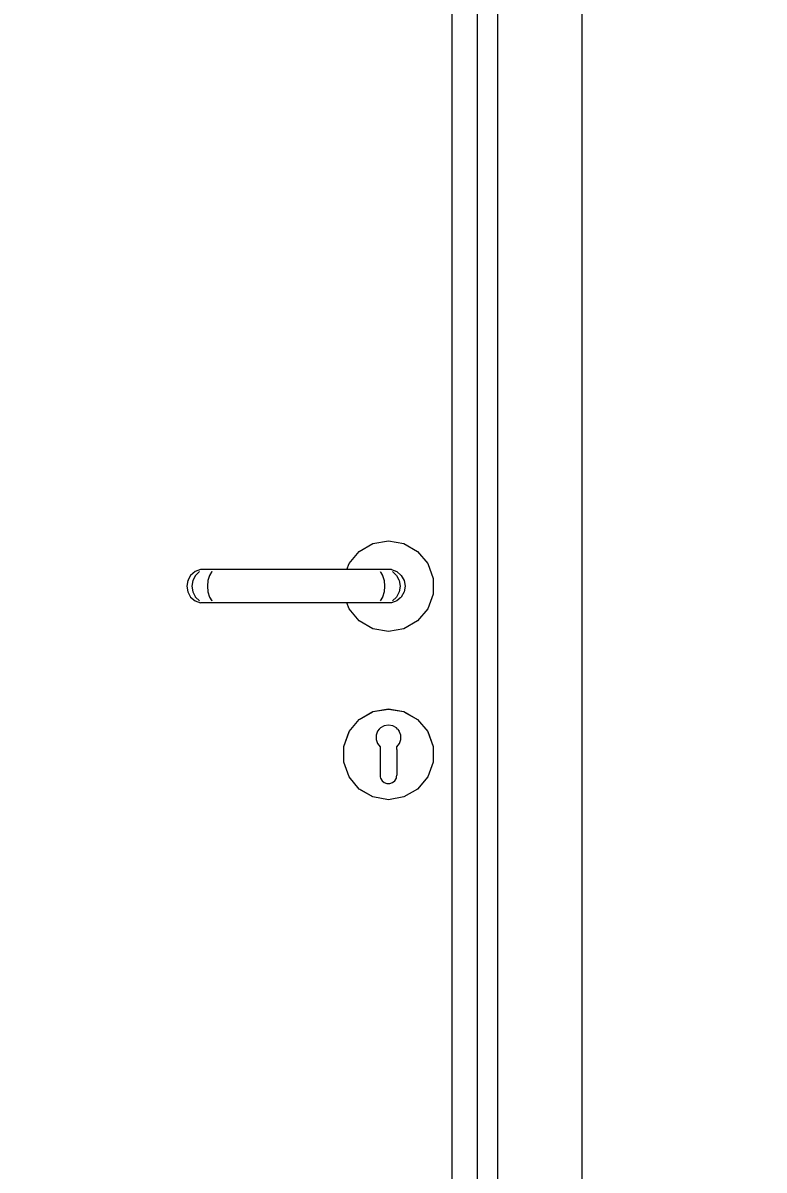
# Model space of a CAD drawing. Header units: millimetres. Extents: x -15634 to 67596, y -3027 to 55843.
# Drawn here: x 31849 to 32290, y 30248 to 30931 of the extents above; entities that cross this region are included whole.
import ezdxf

# ---------------------------------------------------------------- set-up
doc = ezdxf.new("R2010")
doc.units = ezdxf.units.MM
doc.header["$MEASUREMENT"] = 0
doc.set_wipeout_variables(frame=1)
doc.linetypes.add('Wipeout_Contour', pattern=[1000, 0, -1000])
doc.layers.add('Dimensioning - General', color=7, linetype='Continuous')
doc.layers.add('Structural - Bearing', color=7, linetype='Continuous')
for name, color, linetype, lineweight, true_color in [('Dimensioning - General_Pen_No__61', 7, 'Continuous', 20, 0x6a6a6a), ('Dimensioning - General_Pen_No__88', 7, 'Continuous', 20, 0xfd4435), ('Structural - Bearing_Pen_No__82', 7, 'Continuous', 20, 0xaaaaaa)]:
    doc.layers.add(name, color=color, linetype=linetype, lineweight=lineweight, true_color=true_color)
doc.styles.add('GENERATED_STYLE_6', font='calibril.ttf')
doc.dimstyles.new('GENERATED_STYLE__3', dxfattribs={"dimtxt": 195.999997, "dimasz": 106.4, "dimexe": 0.18, "dimexo": 0.0625, "dimgap": 0.09, "dimtad": 1, "dimdec": 0, "dimlfac": 0.1, "dimzin": 0, "dimdsep": 46, "dimtxsty": 'GENERATED_STYLE_6', "dimblk": 'ARROWHEAD_2', "dimblk1": 'ARROWHEAD_2', "dimblk2": 'ARROWHEAD_2', "dimcen": 0.09, "dimse1": 1, "dimse2": 1, "dimclrd": 256, "dimclre": 256, "dimclrt": 256, "dimadec": 0, "dimazin": 0, "dimtfac": 1, "dimtdec": 4, "dimtmove": 0, "dimatfit": 3, "dimfxl": 1, "dimtolj": 1, "dimtzin": 0, "dimarcsym": 0})

# ---------------------------------------------------------------- blocks, each defined once
blk = doc.blocks.new('*D151')
at = {"layer": 'Dimensioning - General_Pen_No__61', "color": 251, "linetype": 'Continuous', "lineweight": 20, "true_color": 0x6a6a6a, "transparency": 16777216}
for p, q in [((34964.93, 32236.02), (35104.93, 32155.19)), ((35139.93, 32195.6), (34929.93, 32195.6)), ((35034.93, 29495.6), (35034.93, 32195.6)), ((34964.93, 29536.02), (35104.93, 29455.19)), ((35139.93, 29495.6), (34929.93, 29495.6))]:
    blk.add_line(p, q, dxfattribs=at)
at = {"layer": 'Dimensioning - General_Pen_No__88', "color": 20, "lineweight": 20, "true_color": 0xfd4435, "transparency": 16777216, "char_height": 196, "attachment_point": 7, "rotation": 90, "style": 'GENERATED_STYLE_6'}
for s, insert in [('\\A1;{\\pql;\\fCalibri Light|b0|i0|c0|p34;20}', (34995.73, 31837.36)), ('\\A1;{\\pql;\\fCalibri Light|b0|i0|c0|p34;270}', (34995.73, 30607.27))]:
    blk.add_mtext(s, dxfattribs=dict(at, insert=insert))
blk = doc.blocks.new('ARROWHEAD_2')
at = {"color": 0, "linetype": 'Continuous', "lineweight": 0}
for p, q in [((-0.3781, -0.655), (0.3781, 0.655)), ((0, 0), (-1, 0))]:
    blk.add_line(p, q, dxfattribs=at)
blk = doc.blocks.new('*D199')
at = {"layer": 'Dimensioning - General_Pen_No__61', "color": 251, "linetype": 'Continuous', "lineweight": 20, "true_color": 0x6a6a6a, "transparency": 16777216}
for p, q in [((35514.93, 32236.02), (35654.93, 32155.19)), ((35689.93, 32195.6), (35479.93, 32195.6)), ((35584.93, 29495.6), (35584.93, 32195.6)), ((35514.93, 29536.02), (35654.93, 29455.19)), ((35689.93, 29495.6), (35479.93, 29495.6))]:
    blk.add_line(p, q, dxfattribs=at)
at = {"layer": 'Dimensioning - General_Pen_No__88', "color": 20, "lineweight": 20, "true_color": 0xfd4435, "transparency": 16777216, "char_height": 196, "attachment_point": 7, "rotation": 90, "style": 'GENERATED_STYLE_6'}
for s, insert in [('\\A1;{\\pql;\\fCalibri Light|b0|i0|c0|p34;20}', (35545.73, 31837.36)), ('\\A1;{\\pql;\\fCalibri Light|b0|i0|c0|p34;270}', (35545.73, 30607.27))]:
    blk.add_mtext(s, dxfattribs=dict(at, insert=insert))
blk = doc.blocks.new('*D226')
at = {"layer": 'Dimensioning - General_Pen_No__61', "color": 251, "linetype": 'Continuous', "lineweight": 20, "true_color": 0x6a6a6a, "transparency": 16777216}
for p, q in [((36064.93, 32436.02), (36204.93, 32355.19)), ((36239.93, 32395.6), (36029.93, 32395.6)), ((36134.93, 29495.6), (36134.93, 32395.6)), ((36064.93, 29536.02), (36204.93, 29455.19)), ((36239.93, 29495.6), (36029.93, 29495.6))]:
    blk.add_line(p, q, dxfattribs=at)
at = {"layer": 'Dimensioning - General_Pen_No__88', "color": 20, "lineweight": 20, "true_color": 0xfd4435, "transparency": 16777216, "insert": (36095.73, 30707.27), "char_height": 196, "attachment_point": 7, "rotation": 90, "style": 'GENERATED_STYLE_6'}
blk.add_mtext('\\A1;{\\pql;\\fCalibri Light|b0|i0|c0|p34;290}', dxfattribs=at)

msp = doc.modelspace()

# ---------------------------------------------------------------- wipeouts: each hides what was drawn before it
at = {"color": 254, "linetype": 'Wipeout_Contour', "lineweight": 0, "ltscale": 177591.740503}
msp.add_wipeout([(32119.37, 29595.6), (32131.37, 29595.6), (32131.37, 31682.6), (32119.37, 31670.6)], dxfattribs=at).dxf.layer = 'Structural - Bearing'
at = {"color": 254, "linetype": 'Wipeout_Contour', "lineweight": 0, "ltscale": 1196708.475310602}
msp.add_wipeout([(32041.66, 30605.45), (32068.1, 30605.45), (32071.37, 30604.26), (32074.03, 30602.03), (32075.76, 30599.02), (32076.37, 30595.6), (32075.76, 30592.18), (32074.03, 30589.18), (32071.37, 30586.94), (32068.1, 30585.76), (32041.66, 30585.76), (32042.98, 30582.1), (32049.01, 30574.92), (32057.13, 30570.23), (32066.37, 30568.6), (32075.6, 30570.23), (32083.72, 30574.92), (32089.75, 30582.1), (32092.96, 30590.92), (32092.96, 30600.29), (32089.75, 30609.1), (32083.72, 30616.29), (32075.6, 30620.98), (32066.37, 30622.6), (32057.13, 30620.98), (32049.01, 30616.29), (32042.98, 30609.1)], dxfattribs=at).dxf.layer = 'Structural - Bearing'
at = {"color": 254, "linetype": 'Wipeout_Contour', "lineweight": 0, "ltscale": 309789.370106}
msp.add_wipeout([(32059.95, 30509.39), (32060.93, 30510.53), (32057.17, 30520.88), (32049.08, 30516.21), (32059, 30504.39), (32058.98, 30504.44), (32059.04, 30507)], dxfattribs=at).dxf.layer = 'Structural - Bearing'
at = {"color": 254, "linetype": 'Wipeout_Contour', "lineweight": 0, "ltscale": 221175.388214}
msp.add_wipeout([(32057.17, 30470.33), (32061.51, 30482.27), (32061.37, 30483.1), (32061.37, 30489.65), (32049.08, 30475)], dxfattribs=at).dxf.layer = 'Structural - Bearing'

# ---------------------------------------------------------------- next in the draw order: linework, layer by layer
at = {"layer": 'Structural - Bearing_Pen_No__82', "color": 253, "linetype": 'Continuous', "lineweight": 20, "true_color": 0xaaaaaa}
for p, q in [((32057.13, 30620.98), (32066.37, 30622.6)), ((32066.37, 30622.6), (32075.6, 30620.98)), ((32042.98, 30609.1), (32049.01, 30616.29)), ((32049.01, 30616.29), (32057.13, 30620.98)), ((32075.6, 30620.98), (32083.72, 30616.29)), ((32083.72, 30616.29), (32089.75, 30609.1)), ((32089.75, 30609.1), (32092.96, 30600.29)), ((32092.96, 30600.29), (32092.96, 30590.92)), ((32092.96, 30590.92), (32089.75, 30582.1)), ((32049.01, 30574.92), (32042.98, 30582.1)), ((32089.75, 30582.1), (32083.72, 30574.92)), ((32057.13, 30570.23), (32049.01, 30574.92)), ((32083.72, 30574.92), (32075.6, 30570.23)), ((32066.37, 30568.6), (32057.13, 30570.23)), ((32075.6, 30570.23), (32066.37, 30568.6))]:
    msp.add_line(p, q, dxfattribs=at)

# ---------------------------------------------------------------- next in the draw order: wipeouts: each hides what was drawn before it
at = {"color": 254, "linetype": 'Wipeout_Contour', "lineweight": 0, "ltscale": 177725.022169}
msp.add_wipeout([(32181.37, 29595.6), (32181.37, 31732.6), (32131.37, 31682.6), (32131.37, 29595.6)], dxfattribs=at).dxf.layer = 'Structural - Bearing'
at = {"color": 254, "linetype": 'Wipeout_Contour', "lineweight": 0, "ltscale": 177523.175814}
msp.add_wipeout([(32104.37, 31655.6), (32104.37, 29595.6), (32119.37, 29595.6), (32119.37, 31655.6)], dxfattribs=at).dxf.layer = 'Structural - Bearing'
at = {"color": 254, "linetype": 'Wipeout_Contour', "lineweight": 0, "ltscale": 177315.568047}
msp.add_wipeout([(32065.91, 30605.45), (32068.84, 30604.26), (32071.37, 30604.26), (32068.1, 30605.45)], dxfattribs=at).dxf.layer = 'Structural - Bearing'
at = {"color": 254, "linetype": 'Wipeout_Contour', "lineweight": 0, "ltscale": 177302.63374}
msp.add_wipeout([(32073.32, 30595.6), (32072.78, 30592.18), (32075.76, 30592.18), (32076.37, 30595.6)], dxfattribs=at).dxf.layer = 'Structural - Bearing'
at = {"color": 254, "linetype": 'Wipeout_Contour', "lineweight": 0, "ltscale": 265502.480123}
msp.add_wipeout([(32059.79, 30502.02), (32059, 30504.39), (32049.08, 30516.21), (32043.07, 30509.05), (32061.37, 30498.49), (32061.37, 30500)], dxfattribs=at).dxf.layer = 'Structural - Bearing'
at = {"color": 254, "linetype": 'Wipeout_Contour', "lineweight": 0, "ltscale": 176941.440581}
msp.add_wipeout([(32061.37, 30489.65), (32061.37, 30492.72), (32043.07, 30482.15), (32049.08, 30475)], dxfattribs=at).dxf.layer = 'Structural - Bearing'

# ---------------------------------------------------------------- next in the draw order: linework, layer by layer
at = {"layer": 'Structural - Bearing_Pen_No__82', "color": 253, "linetype": 'Continuous', "lineweight": 20, "true_color": 0xaaaaaa}
for p, q in [((32181.37, 31732.6), (32181.37, 29595.6)), ((32131.37, 29595.6), (32131.37, 31682.6)), ((32119.37, 29595.6), (32119.37, 31670.6)), ((32104.37, 29595.6), (32104.37, 31655.6))]:
    msp.add_line(p, q, dxfattribs=at)

# ---------------------------------------------------------------- next in the draw order: wipeouts: each hides what was drawn before it
at = {"color": 254, "linetype": 'Wipeout_Contour', "lineweight": 0, "ltscale": 177318.967317}
msp.add_wipeout([(32068.84, 30604.26), (32071.23, 30602.03), (32074.03, 30602.03), (32071.37, 30604.26)], dxfattribs=at).dxf.layer = 'Structural - Bearing'
at = {"color": 254, "linetype": 'Wipeout_Contour', "lineweight": 0, "ltscale": 177290.565964}
msp.add_wipeout([(32071.23, 30589.18), (32074.03, 30589.18), (32075.76, 30592.18), (32072.78, 30592.18)], dxfattribs=at).dxf.layer = 'Structural - Bearing'
at = {"color": 254, "linetype": 'Wipeout_Contour', "lineweight": 0, "ltscale": 177032.660826}
msp.add_wipeout([(32049.01, 30516.29), (32049.08, 30516.21), (32057.17, 30520.88), (32057.13, 30520.98)], dxfattribs=at).dxf.layer = 'Structural - Bearing'

# ---------------------------------------------------------------- next in the draw order: wipeouts: each hides what was drawn before it
at = {"color": 254, "linetype": 'Wipeout_Contour', "lineweight": 0, "ltscale": 177317.756214}
msp.add_wipeout([(32071.23, 30602.03), (32072.78, 30599.02), (32075.76, 30599.02), (32074.03, 30602.03)], dxfattribs=at).dxf.layer = 'Structural - Bearing'
at = {"color": 254, "linetype": 'Wipeout_Contour', "lineweight": 0, "ltscale": 177277.308064}
msp.add_wipeout([(32068.84, 30586.94), (32071.37, 30586.94), (32074.03, 30589.18), (32071.23, 30589.18)], dxfattribs=at).dxf.layer = 'Structural - Bearing'
at = {"color": 254, "linetype": 'Wipeout_Contour', "lineweight": 0, "ltscale": 265575.635494}
msp.add_wipeout([(32061.62, 30511.33), (32063.85, 30512.59), (32066.37, 30513.03), (32066.37, 30522.5), (32057.17, 30520.88), (32060.93, 30510.53)], dxfattribs=at).dxf.layer = 'Structural - Bearing'

# ---------------------------------------------------------------- next in the draw order: wipeouts: each hides what was drawn before it
at = {"color": 254, "linetype": 'Wipeout_Contour', "lineweight": 0, "ltscale": 177302.42037}
msp.add_wipeout([(32059.77, 30605.45), (32061.46, 30604.26), (32068.84, 30604.26), (32065.91, 30605.45)], dxfattribs=at).dxf.layer = 'Structural - Bearing'
at = {"color": 254, "linetype": 'Wipeout_Contour', "lineweight": 0, "ltscale": 177312.076649}
msp.add_wipeout([(32072.78, 30599.02), (32073.32, 30595.6), (32076.37, 30595.6), (32075.76, 30599.02)], dxfattribs=at).dxf.layer = 'Structural - Bearing'
at = {"color": 254, "linetype": 'Wipeout_Contour', "lineweight": 0, "ltscale": 177264.463139}
msp.add_wipeout([(32068.84, 30586.94), (32065.91, 30585.76), (32068.1, 30585.76), (32071.37, 30586.94)], dxfattribs=at).dxf.layer = 'Structural - Bearing'
at = {"color": 254, "linetype": 'Wipeout_Contour', "lineweight": 0, "ltscale": 177066.449103}
msp.add_wipeout([(32057.13, 30520.98), (32057.17, 30520.88), (32066.37, 30522.5), (32066.37, 30522.6)], dxfattribs=at).dxf.layer = 'Structural - Bearing'
at = {"color": 254, "linetype": 'Wipeout_Contour', "lineweight": 0, "ltscale": 176979.036435}
msp.add_wipeout([(32061.37, 30496.49), (32061.37, 30498.49), (32043.07, 30509.05), (32039.88, 30500.28)], dxfattribs=at).dxf.layer = 'Structural - Bearing'

# ---------------------------------------------------------------- next in the draw order: wipeouts: each hides what was drawn before it
at = {"color": 254, "linetype": 'Wipeout_Contour', "lineweight": 0, "ltscale": 177303.734104}
msp.add_wipeout([(32061.46, 30604.26), (32062.83, 30602.03), (32071.23, 30602.03), (32068.84, 30604.26)], dxfattribs=at).dxf.layer = 'Structural - Bearing'
at = {"color": 254, "linetype": 'Wipeout_Contour', "lineweight": 0, "ltscale": 177285.014989}
msp.add_wipeout([(32064.04, 30595.6), (32063.73, 30592.18), (32072.78, 30592.18), (32073.32, 30595.6)], dxfattribs=at).dxf.layer = 'Structural - Bearing'
at = {"color": 254, "linetype": 'Wipeout_Contour', "lineweight": 0, "ltscale": 265608.262019}
msp.add_wipeout([(32068.89, 30512.59), (32071.11, 30511.33), (32071.8, 30510.53), (32075.57, 30520.88), (32066.37, 30522.5), (32066.37, 30513.03)], dxfattribs=at).dxf.layer = 'Structural - Bearing'
at = {"color": 254, "linetype": 'Wipeout_Contour', "lineweight": 0, "ltscale": 176995.86358}
msp.add_wipeout([(32042.98, 30509.1), (32043.07, 30509.05), (32049.08, 30516.21), (32049.01, 30516.29)], dxfattribs=at).dxf.layer = 'Structural - Bearing'
at = {"color": 254, "linetype": 'Wipeout_Contour', "lineweight": 0, "ltscale": 176949.599418}
msp.add_wipeout([(32061.37, 30492.72), (32061.37, 30494.72), (32039.88, 30490.93), (32043.07, 30482.15)], dxfattribs=at).dxf.layer = 'Structural - Bearing'

# ---------------------------------------------------------------- next in the draw order: wipeouts: each hides what was drawn before it
at = {"color": 254, "linetype": 'Wipeout_Contour', "lineweight": 0, "ltscale": 177300.970514}
msp.add_wipeout([(32071.23, 30602.03), (32062.83, 30602.03), (32063.73, 30599.02), (32072.78, 30599.02)], dxfattribs=at).dxf.layer = 'Structural - Bearing'
at = {"color": 254, "linetype": 'Wipeout_Contour', "lineweight": 0, "ltscale": 177273.777712}
msp.add_wipeout([(32063.73, 30592.18), (32062.83, 30589.18), (32071.23, 30589.18), (32072.78, 30592.18)], dxfattribs=at).dxf.layer = 'Structural - Bearing'
at = {"color": 254, "linetype": 'Wipeout_Contour', "lineweight": 0, "ltscale": 177093.160927}
msp.add_wipeout([(32066.37, 30522.6), (32066.37, 30522.5), (32075.57, 30520.88), (32075.6, 30520.98)], dxfattribs=at).dxf.layer = 'Structural - Bearing'
at = {"color": 254, "linetype": 'Wipeout_Contour', "lineweight": 0, "ltscale": 176962.110115}
msp.add_wipeout([(32061.37, 30494.72), (32061.37, 30496.49), (32039.88, 30500.28), (32039.88, 30490.93)], dxfattribs=at).dxf.layer = 'Structural - Bearing'
at = {"color": 254, "linetype": 'Wipeout_Contour', "lineweight": 0, "ltscale": 353895.156736}
msp.add_wipeout([(32061.67, 30481.39), (32061.51, 30482.27), (32057.17, 30470.33), (32066.37, 30468.7), (32066.37, 30478.18), (32065.5, 30478.18), (32063.87, 30478.77), (32062.54, 30479.89)], dxfattribs=at).dxf.layer = 'Structural - Bearing'

# ---------------------------------------------------------------- next in the draw order: linework, layer by layer
at = {"layer": 'Structural - Bearing_Pen_No__82', "color": 253, "linetype": 'Continuous', "lineweight": 20, "true_color": 0xaaaaaa}
for p, q in [((32068.1, 30605.45), (32071.37, 30604.26)), ((32057.13, 30520.98), (32066.37, 30522.6))]:
    msp.add_line(p, q, dxfattribs=at)

# ---------------------------------------------------------------- next in the draw order: wipeouts: each hides what was drawn before it
at = {"color": 254, "linetype": 'Wipeout_Contour', "lineweight": 0, "ltscale": 177279.894319}
msp.add_wipeout([(32059.77, 30605.45), (32051.6, 30605.45), (32052.03, 30604.26), (32061.46, 30604.26)], dxfattribs=at).dxf.layer = 'Structural - Bearing'
at = {"color": 254, "linetype": 'Wipeout_Contour', "lineweight": 0, "ltscale": 177294.458828}
msp.add_wipeout([(32063.73, 30599.02), (32064.04, 30595.6), (32073.32, 30595.6), (32072.78, 30599.02)], dxfattribs=at).dxf.layer = 'Structural - Bearing'
at = {"color": 254, "linetype": 'Wipeout_Contour', "lineweight": 0, "ltscale": 177262.071297}
msp.add_wipeout([(32062.83, 30589.18), (32061.46, 30586.94), (32068.84, 30586.94), (32071.23, 30589.18)], dxfattribs=at).dxf.layer = 'Structural - Bearing'
at = {"color": 254, "linetype": 'Wipeout_Contour', "lineweight": 0, "ltscale": 309879.261082}
msp.add_wipeout([(32072.78, 30509.39), (32073.7, 30507), (32073.76, 30504.44), (32073.74, 30504.39), (32083.66, 30516.21), (32075.57, 30520.88), (32071.8, 30510.53)], dxfattribs=at).dxf.layer = 'Structural - Bearing'
at = {"color": 254, "linetype": 'Wipeout_Contour', "lineweight": 0, "ltscale": 176960.495154}
msp.add_wipeout([(32039.78, 30500.29), (32039.88, 30500.28), (32043.07, 30509.05), (32042.98, 30509.1)], dxfattribs=at).dxf.layer = 'Structural - Bearing'
at = {"color": 254, "linetype": 'Wipeout_Contour', "lineweight": 0, "ltscale": 353934.486134}
msp.add_wipeout([(32067.24, 30478.18), (32066.37, 30478.18), (32066.37, 30468.7), (32075.57, 30470.33), (32071.22, 30482.27), (32071.07, 30481.39), (32070.2, 30479.89), (32068.87, 30478.77)], dxfattribs=at).dxf.layer = 'Structural - Bearing'
at = {"color": 254, "linetype": 'Wipeout_Contour', "lineweight": 0, "ltscale": 176905.921877}
msp.add_wipeout([(32057.13, 30470.23), (32057.17, 30470.33), (32049.08, 30475), (32049.01, 30474.92)], dxfattribs=at).dxf.layer = 'Structural - Bearing'

# ---------------------------------------------------------------- next in the draw order: linework, layer by layer
at = {"layer": 'Structural - Bearing_Pen_No__82', "color": 253, "linetype": 'Continuous', "lineweight": 20, "true_color": 0xaaaaaa}
for p, q in [((32068.84, 30604.26), (32071.23, 30602.03)), ((32071.23, 30602.03), (32072.78, 30599.02)), ((32071.37, 30604.26), (32074.03, 30602.03)), ((32074.03, 30602.03), (32075.76, 30599.02)), ((32072.78, 30599.02), (32073.32, 30595.6)), ((32073.32, 30595.6), (32072.78, 30592.18)), ((32075.76, 30599.02), (32076.37, 30595.6)), ((32076.37, 30595.6), (32075.76, 30592.18)), ((32075.76, 30592.18), (32074.03, 30589.18)), ((32042.98, 30509.1), (32049.01, 30516.29))]:
    msp.add_line(p, q, dxfattribs=at)

# ---------------------------------------------------------------- next in the draw order: wipeouts: each hides what was drawn before it
at = {"color": 254, "linetype": 'Wipeout_Contour', "lineweight": 0, "ltscale": 177277.929371}
msp.add_wipeout([(32061.46, 30604.26), (32052.03, 30604.26), (32052.38, 30602.03), (32062.83, 30602.03)], dxfattribs=at).dxf.layer = 'Structural - Bearing'
at = {"color": 254, "linetype": 'Wipeout_Contour', "lineweight": 0, "ltscale": 177255.481275}
msp.add_wipeout([(32064.04, 30595.6), (32052.68, 30595.6), (32052.6, 30592.18), (32063.73, 30592.18)], dxfattribs=at).dxf.layer = 'Structural - Bearing'
at = {"color": 254, "linetype": 'Wipeout_Contour', "lineweight": 0, "ltscale": 177251.311686}
msp.add_wipeout([(32061.46, 30586.94), (32059.77, 30585.76), (32065.91, 30585.76), (32068.84, 30586.94)], dxfattribs=at).dxf.layer = 'Structural - Bearing'
at = {"color": 254, "linetype": 'Wipeout_Contour', "lineweight": 0, "ltscale": 177109.568049}
msp.add_wipeout([(32075.6, 30520.98), (32075.57, 30520.88), (32083.66, 30516.21), (32083.72, 30516.29)], dxfattribs=at).dxf.layer = 'Structural - Bearing'
at = {"color": 254, "linetype": 'Wipeout_Contour', "lineweight": 0, "ltscale": 221236.957397}
msp.add_wipeout([(32083.66, 30475), (32071.37, 30489.65), (32071.37, 30483.1), (32071.22, 30482.27), (32075.57, 30470.33)], dxfattribs=at).dxf.layer = 'Structural - Bearing'
at = {"color": 254, "linetype": 'Wipeout_Contour', "lineweight": 0, "ltscale": 176901.785279}
msp.add_wipeout([(32049.01, 30474.92), (32049.08, 30475), (32043.07, 30482.15), (32042.98, 30482.1)], dxfattribs=at).dxf.layer = 'Structural - Bearing'
at = {"color": 254, "linetype": 'Wipeout_Contour', "lineweight": 0, "ltscale": 176922.345814}
msp.add_wipeout([(32066.37, 30468.6), (32066.37, 30468.7), (32057.17, 30470.33), (32057.13, 30470.23)], dxfattribs=at).dxf.layer = 'Structural - Bearing'

# ---------------------------------------------------------------- next in the draw order: linework, layer by layer
at = {"layer": 'Structural - Bearing_Pen_No__82', "color": 253, "linetype": 'Continuous', "lineweight": 20, "true_color": 0xaaaaaa}
for p, q in [((32065.91, 30605.45), (32059.77, 30605.45)), ((32068.1, 30605.45), (32065.91, 30605.45)), ((32071.23, 30589.18), (32068.84, 30586.94)), ((32072.78, 30592.18), (32071.23, 30589.18)), ((32074.03, 30589.18), (32071.37, 30586.94)), ((32071.37, 30586.94), (32068.1, 30585.76)), ((32066.37, 30522.6), (32075.6, 30520.98))]:
    msp.add_line(p, q, dxfattribs=at)

# ---------------------------------------------------------------- next in the draw order: wipeouts: each hides what was drawn before it
at = {"color": 254, "linetype": 'Wipeout_Contour', "lineweight": 0, "ltscale": 177272.732039}
msp.add_wipeout([(32062.83, 30602.03), (32052.38, 30602.03), (32052.6, 30599.02), (32063.73, 30599.02)], dxfattribs=at).dxf.layer = 'Structural - Bearing'
at = {"color": 254, "linetype": 'Wipeout_Contour', "lineweight": 0, "ltscale": 177245.534948}
msp.add_wipeout([(32063.73, 30592.18), (32052.6, 30592.18), (32052.38, 30589.18), (32062.83, 30589.18)], dxfattribs=at).dxf.layer = 'Structural - Bearing'
at = {"color": 254, "linetype": 'Wipeout_Contour', "lineweight": 0, "ltscale": 265597.605736}
msp.add_wipeout([(32072.95, 30502.02), (32071.37, 30500), (32071.37, 30498.49), (32089.66, 30509.05), (32083.66, 30516.21), (32073.74, 30504.39)], dxfattribs=at).dxf.layer = 'Structural - Bearing'
at = {"color": 254, "linetype": 'Wipeout_Contour', "lineweight": 0, "ltscale": 176910.435862}
msp.add_wipeout([(32042.98, 30482.1), (32043.07, 30482.15), (32039.88, 30490.93), (32039.78, 30490.92)], dxfattribs=at).dxf.layer = 'Structural - Bearing'
at = {"color": 254, "linetype": 'Wipeout_Contour', "lineweight": 0, "ltscale": 176949.078758}
msp.add_wipeout([(32075.6, 30470.23), (32075.57, 30470.33), (32066.37, 30468.7), (32066.37, 30468.6)], dxfattribs=at).dxf.layer = 'Structural - Bearing'

# ---------------------------------------------------------------- next in the draw order: linework, layer by layer
at = {"layer": 'Structural - Bearing_Pen_No__82', "color": 253, "linetype": 'Continuous', "lineweight": 20, "true_color": 0xaaaaaa}
for p, q in [((32049.01, 30474.92), (32042.98, 30482.1)), ((32066.37, 30468.6), (32057.13, 30470.23))]:
    msp.add_line(p, q, dxfattribs=at)

# ---------------------------------------------------------------- next in the draw order: wipeouts: each hides what was drawn before it
at = {"color": 254, "linetype": 'Wipeout_Contour', "lineweight": 0, "ltscale": 177150.13973}
msp.add_wipeout([(32051.6, 30605.45), (31971.14, 30605.45), (31970.71, 30604.26), (32052.03, 30604.26)], dxfattribs=at).dxf.layer = 'Structural - Bearing'
at = {"color": 254, "linetype": 'Wipeout_Contour', "lineweight": 0, "ltscale": 177264.926671}
msp.add_wipeout([(32063.73, 30599.02), (32052.6, 30599.02), (32052.68, 30595.6), (32064.04, 30595.6)], dxfattribs=at).dxf.layer = 'Structural - Bearing'
at = {"color": 254, "linetype": 'Wipeout_Contour', "lineweight": 0, "ltscale": 177236.260547}
msp.add_wipeout([(32062.83, 30589.18), (32052.38, 30589.18), (32052.03, 30586.94), (32061.46, 30586.94)], dxfattribs=at).dxf.layer = 'Structural - Bearing'
at = {"color": 254, "linetype": 'Wipeout_Contour', "lineweight": 0, "ltscale": 177113.699948}
msp.add_wipeout([(32083.72, 30516.29), (32083.66, 30516.21), (32089.66, 30509.05), (32089.75, 30509.1)], dxfattribs=at).dxf.layer = 'Structural - Bearing'
at = {"color": 254, "linetype": 'Wipeout_Contour', "lineweight": 0, "ltscale": 176930.828478}
msp.add_wipeout([(32039.78, 30490.92), (32039.88, 30490.93), (32039.88, 30500.28), (32039.78, 30500.29)], dxfattribs=at).dxf.layer = 'Structural - Bearing'

# ---------------------------------------------------------------- next in the draw order: linework, layer by layer
at = {"layer": 'Structural - Bearing_Pen_No__82', "color": 253, "linetype": 'Continuous', "lineweight": 20, "true_color": 0xaaaaaa}
for p, q in [((32061.46, 30604.26), (32062.83, 30602.03)), ((32062.83, 30602.03), (32063.73, 30599.02)), ((32063.73, 30599.02), (32064.04, 30595.6)), ((32064.04, 30595.6), (32063.73, 30592.18)), ((32068.1, 30585.76), (32065.91, 30585.76)), ((32039.78, 30500.29), (32042.98, 30509.1)), ((32039.78, 30490.92), (32039.78, 30500.29)), ((32042.98, 30482.1), (32039.78, 30490.92))]:
    msp.add_line(p, q, dxfattribs=at)

# ---------------------------------------------------------------- next in the draw order: wipeouts: each hides what was drawn before it
at = {"color": 254, "linetype": 'Wipeout_Contour', "lineweight": 0, "ltscale": 177145.413426}
msp.add_wipeout([(32052.03, 30604.26), (31970.71, 30604.26), (31970.36, 30602.03), (32052.38, 30602.03)], dxfattribs=at).dxf.layer = 'Structural - Bearing'
at = {"color": 254, "linetype": 'Wipeout_Contour', "lineweight": 0, "ltscale": 177119.836654}
msp.add_wipeout([(32052.68, 30595.6), (31970.05, 30595.6), (31970.13, 30592.18), (32052.6, 30592.18)], dxfattribs=at).dxf.layer = 'Structural - Bearing'
at = {"color": 254, "linetype": 'Wipeout_Contour', "lineweight": 0, "ltscale": 177228.779169}
msp.add_wipeout([(32061.46, 30586.94), (32052.03, 30586.94), (32051.6, 30585.76), (32059.77, 30585.76)], dxfattribs=at).dxf.layer = 'Structural - Bearing'
at = {"color": 254, "linetype": 'Wipeout_Contour', "lineweight": 0, "ltscale": 177065.889522}
msp.add_wipeout([(32071.37, 30498.49), (32071.37, 30496.49), (32092.86, 30500.28), (32089.66, 30509.05)], dxfattribs=at).dxf.layer = 'Structural - Bearing'

# ---------------------------------------------------------------- next in the draw order: linework, layer by layer
at = {"layer": 'Structural - Bearing_Pen_No__82', "color": 253, "linetype": 'Continuous', "lineweight": 20, "true_color": 0xaaaaaa}
for p, q in [((32041.66, 30605.45), (32042.98, 30609.1)), ((32059.77, 30605.45), (32051.6, 30605.45)), ((32062.83, 30589.18), (32061.46, 30586.94)), ((32063.73, 30592.18), (32062.83, 30589.18)), ((32065.91, 30585.76), (32059.77, 30585.76))]:
    msp.add_line(p, q, dxfattribs=at)

# ---------------------------------------------------------------- next in the draw order: wipeouts: each hides what was drawn before it
at = {"color": 254, "linetype": 'Wipeout_Contour', "lineweight": 0, "ltscale": 177138.17205}
msp.add_wipeout([(32052.38, 30602.03), (31970.36, 30602.03), (31970.13, 30599.02), (32052.6, 30599.02)], dxfattribs=at).dxf.layer = 'Structural - Bearing'
at = {"color": 254, "linetype": 'Wipeout_Contour', "lineweight": 0, "ltscale": 177110.954321}
msp.add_wipeout([(32052.6, 30592.18), (31970.13, 30592.18), (31970.36, 30589.18), (32052.38, 30589.18)], dxfattribs=at).dxf.layer = 'Structural - Bearing'
at = {"color": 254, "linetype": 'Wipeout_Contour', "lineweight": 0, "ltscale": 177105.058984}
msp.add_wipeout([(32089.75, 30509.1), (32089.66, 30509.05), (32092.86, 30500.28), (32092.96, 30500.29)], dxfattribs=at).dxf.layer = 'Structural - Bearing'

# ---------------------------------------------------------------- next in the draw order: linework, layer by layer
at = {"layer": 'Structural - Bearing_Pen_No__82', "color": 253, "linetype": 'Continuous', "lineweight": 20, "true_color": 0xaaaaaa}
msp.add_line((32083.72, 30516.29), (32089.75, 30509.1), dxfattribs=at)

# ---------------------------------------------------------------- next in the draw order: wipeouts: each hides what was drawn before it
at = {"color": 254, "linetype": 'Wipeout_Contour', "lineweight": 0, "ltscale": 177020.403927}
msp.add_wipeout([(31971.14, 30605.45), (31962.97, 30605.45), (31961.28, 30604.26), (31970.71, 30604.26)], dxfattribs=at).dxf.layer = 'Structural - Bearing'
at = {"color": 254, "linetype": 'Wipeout_Contour', "lineweight": 0, "ltscale": 177129.289272}
msp.add_wipeout([(32052.6, 30599.02), (31970.13, 30599.02), (31970.05, 30595.6), (32052.68, 30595.6)], dxfattribs=at).dxf.layer = 'Structural - Bearing'
at = {"color": 254, "linetype": 'Wipeout_Contour', "lineweight": 0, "ltscale": 177103.713447}
msp.add_wipeout([(32052.38, 30589.18), (31970.36, 30589.18), (31970.71, 30586.94), (32052.03, 30586.94)], dxfattribs=at).dxf.layer = 'Structural - Bearing'
at = {"color": 254, "linetype": 'Wipeout_Contour', "lineweight": 0, "ltscale": 177053.388603}
msp.add_wipeout([(32071.37, 30496.49), (32071.37, 30494.72), (32092.86, 30490.93), (32092.86, 30500.28)], dxfattribs=at).dxf.layer = 'Structural - Bearing'

# ---------------------------------------------------------------- next in the draw order: wipeouts: each hides what was drawn before it
at = {"color": 254, "linetype": 'Wipeout_Contour', "lineweight": 0, "ltscale": 177012.91885}
msp.add_wipeout([(31970.71, 30604.26), (31961.28, 30604.26), (31959.9, 30602.03), (31970.36, 30602.03)], dxfattribs=at).dxf.layer = 'Structural - Bearing'
at = {"color": 254, "linetype": 'Wipeout_Contour', "lineweight": 0, "ltscale": 176984.216402}
msp.add_wipeout([(31970.05, 30595.6), (31958.69, 30595.6), (31959, 30592.18), (31970.13, 30592.18)], dxfattribs=at).dxf.layer = 'Structural - Bearing'
at = {"color": 254, "linetype": 'Wipeout_Contour', "lineweight": 0, "ltscale": 177098.987133}
msp.add_wipeout([(32052.03, 30586.94), (31970.71, 30586.94), (31971.14, 30585.76), (32051.6, 30585.76)], dxfattribs=at).dxf.layer = 'Structural - Bearing'
at = {"color": 254, "linetype": 'Wipeout_Contour', "lineweight": 0, "ltscale": 177036.472744}
msp.add_wipeout([(32071.37, 30494.72), (32071.37, 30492.72), (32089.66, 30482.15), (32092.86, 30490.93)], dxfattribs=at).dxf.layer = 'Structural - Bearing'

# ---------------------------------------------------------------- next in the draw order: linework, layer by layer
at = {"layer": 'Structural - Bearing_Pen_No__82', "color": 253, "linetype": 'Continuous', "lineweight": 20, "true_color": 0xaaaaaa}
for p, q in [((32051.6, 30605.45), (31971.14, 30605.45)), ((32042.98, 30582.1), (32041.66, 30585.76)), ((32059.77, 30585.76), (32051.6, 30585.76))]:
    msp.add_line(p, q, dxfattribs=at)

# ---------------------------------------------------------------- next in the draw order: wipeouts: each hides what was drawn before it
at = {"color": 254, "linetype": 'Wipeout_Contour', "lineweight": 0, "ltscale": 177003.63539}
msp.add_wipeout([(31970.36, 30602.03), (31959.9, 30602.03), (31959, 30599.02), (31970.13, 30599.02)], dxfattribs=at).dxf.layer = 'Structural - Bearing'
at = {"color": 254, "linetype": 'Wipeout_Contour', "lineweight": 0, "ltscale": 176976.39702}
msp.add_wipeout([(31970.13, 30592.18), (31959, 30592.18), (31959.9, 30589.18), (31970.36, 30589.18)], dxfattribs=at).dxf.layer = 'Structural - Bearing'
at = {"color": 254, "linetype": 'Wipeout_Contour', "lineweight": 0, "ltscale": 177015.246383}
msp.add_wipeout([(32071.37, 30492.72), (32071.37, 30489.65), (32083.66, 30475), (32089.66, 30482.15)], dxfattribs=at).dxf.layer = 'Structural - Bearing'

# ---------------------------------------------------------------- next in the draw order: wipeouts: each hides what was drawn before it
at = {"color": 254, "linetype": 'Wipeout_Contour', "lineweight": 0, "ltscale": 176997.910379}
msp.add_wipeout([(31956.82, 30605.45), (31953.89, 30604.26), (31961.28, 30604.26), (31962.97, 30605.45)], dxfattribs=at).dxf.layer = 'Structural - Bearing'
at = {"color": 254, "linetype": 'Wipeout_Contour', "lineweight": 0, "ltscale": 176993.676244}
msp.add_wipeout([(31970.13, 30599.02), (31959, 30599.02), (31958.69, 30595.6), (31970.05, 30595.6)], dxfattribs=at).dxf.layer = 'Structural - Bearing'
at = {"color": 254, "linetype": 'Wipeout_Contour', "lineweight": 0, "ltscale": 176971.18771}
msp.add_wipeout([(31970.36, 30589.18), (31959.9, 30589.18), (31961.28, 30586.94), (31970.71, 30586.94)], dxfattribs=at).dxf.layer = 'Structural - Bearing'
at = {"color": 254, "linetype": 'Wipeout_Contour', "lineweight": 0, "ltscale": 177084.685624}
msp.add_wipeout([(32092.96, 30500.29), (32092.86, 30500.28), (32092.86, 30490.93), (32092.96, 30490.92)], dxfattribs=at).dxf.layer = 'Structural - Bearing'
at = {"color": 254, "linetype": 'Wipeout_Contour', "lineweight": 0, "ltscale": 176982.882506}
msp.add_wipeout([(32083.72, 30474.92), (32083.66, 30475), (32075.57, 30470.33), (32075.6, 30470.23)], dxfattribs=at).dxf.layer = 'Structural - Bearing'

# ---------------------------------------------------------------- next in the draw order: linework, layer by layer
at = {"layer": 'Structural - Bearing_Pen_No__82', "color": 253, "linetype": 'Continuous', "lineweight": 20, "true_color": 0xaaaaaa}
for p, q in [((32089.75, 30509.1), (32092.96, 30500.29)), ((32075.6, 30470.23), (32066.37, 30468.6))]:
    msp.add_line(p, q, dxfattribs=at)

# ---------------------------------------------------------------- next in the draw order: wipeouts: each hides what was drawn before it
at = {"color": 254, "linetype": 'Wipeout_Contour', "lineweight": 0, "ltscale": 176987.152495}
msp.add_wipeout([(31951.51, 30602.03), (31959.9, 30602.03), (31961.28, 30604.26), (31953.89, 30604.26)], dxfattribs=at).dxf.layer = 'Structural - Bearing'
at = {"color": 254, "linetype": 'Wipeout_Contour', "lineweight": 0, "ltscale": 176954.728048}
msp.add_wipeout([(31949.41, 30595.6), (31949.95, 30592.18), (31959, 30592.18), (31958.69, 30595.6)], dxfattribs=at).dxf.layer = 'Structural - Bearing'
at = {"color": 254, "linetype": 'Wipeout_Contour', "lineweight": 0, "ltscale": 176969.213878}
msp.add_wipeout([(31970.71, 30586.94), (31961.28, 30586.94), (31962.97, 30585.76), (31971.14, 30585.76)], dxfattribs=at).dxf.layer = 'Structural - Bearing'
at = {"color": 254, "linetype": 'Wipeout_Contour', "lineweight": 0, "ltscale": 1106312.000350363}
msp.add_wipeout([(32059.04, 30507), (32058.98, 30504.44), (32059.79, 30502.02), (32061.37, 30500), (32061.37, 30483.1), (32061.67, 30481.39), (32062.54, 30479.89), (32063.87, 30478.77), (32065.5, 30478.18), (32067.24, 30478.18), (32068.87, 30478.77), (32070.2, 30479.89), (32071.07, 30481.39), (32071.37, 30483.1), (32071.37, 30500), (32072.95, 30502.02), (32073.76, 30504.44), (32073.7, 30507), (32072.78, 30509.39), (32071.11, 30511.33), (32068.89, 30512.59), (32066.37, 30513.03), (32063.85, 30512.59), (32061.62, 30511.33), (32059.95, 30509.39)], dxfattribs=at).dxf.layer = 'Structural - Bearing'
at = {"color": 254, "linetype": 'Wipeout_Contour', "lineweight": 0, "ltscale": 177055.039339}
msp.add_wipeout([(32092.96, 30490.92), (32092.86, 30490.93), (32089.66, 30482.15), (32089.75, 30482.1)], dxfattribs=at).dxf.layer = 'Structural - Bearing'

# ---------------------------------------------------------------- next in the draw order: linework, layer by layer
at = {"layer": 'Structural - Bearing_Pen_No__82', "color": 253, "linetype": 'Continuous', "lineweight": 20, "true_color": 0xaaaaaa}
for p, q in [((31971.14, 30605.45), (31962.97, 30605.45)), ((32051.6, 30585.76), (31971.14, 30585.76)), ((32049.01, 30516.29), (32057.13, 30520.98)), ((32075.6, 30520.98), (32083.72, 30516.29)), ((32063.85, 30512.59), (32061.62, 30511.33)), ((32066.37, 30513.03), (32063.85, 30512.59)), ((32068.89, 30512.59), (32066.37, 30513.03)), ((32071.11, 30511.33), (32068.89, 30512.59)), ((32059.04, 30507), (32058.98, 30504.44)), ((32059.95, 30509.39), (32059.04, 30507)), ((32060.93, 30510.53), (32059.95, 30509.39)), ((32060.93, 30510.53), (32061.62, 30511.33)), ((32071.8, 30510.53), (32071.11, 30511.33)), ((32071.8, 30510.53), (32072.78, 30509.39)), ((32073.7, 30507), (32072.78, 30509.39)), ((32073.76, 30504.44), (32073.7, 30507)), ((32059, 30504.39), (32059.79, 30502.02)), ((32059.79, 30502.02), (32061.37, 30500)), ((32061.37, 30500), (32061.37, 30498.49)), ((32071.37, 30500), (32072.95, 30502.02)), ((32071.37, 30498.49), (32071.37, 30500)), ((32072.95, 30502.02), (32073.74, 30504.39)), ((32092.96, 30500.29), (32092.96, 30490.92)), ((32061.37, 30498.49), (32061.37, 30496.49)), ((32061.37, 30496.49), (32061.37, 30494.72)), ((32061.37, 30494.72), (32061.37, 30492.72)), ((32061.37, 30492.72), (32061.37, 30489.65)), ((32071.37, 30498.49), (32071.37, 30496.49)), ((32071.37, 30496.49), (32071.37, 30494.72)), ((32071.37, 30494.72), (32071.37, 30492.72)), ((32071.37, 30492.72), (32071.37, 30489.65)), ((32061.37, 30489.65), (32061.37, 30483.1)), ((32071.37, 30489.65), (32071.37, 30483.1)), ((32061.37, 30483.1), (32061.51, 30482.27)), ((32061.51, 30482.27), (32061.67, 30481.39)), ((32061.67, 30481.39), (32062.54, 30479.89)), ((32062.54, 30479.89), (32063.87, 30478.77)), ((32063.87, 30478.77), (32065.5, 30478.18)), ((32065.5, 30478.18), (32066.37, 30478.18)), ((32066.37, 30478.18), (32067.24, 30478.18)), ((32067.24, 30478.18), (32068.87, 30478.77)), ((32068.87, 30478.77), (32070.2, 30479.89)), ((32070.2, 30479.89), (32071.07, 30481.39)), ((32071.07, 30481.39), (32071.22, 30482.27)), ((32071.22, 30482.27), (32071.37, 30483.1)), ((32057.13, 30470.23), (32049.01, 30474.92))]:
    msp.add_line(p, q, dxfattribs=at)

# ---------------------------------------------------------------- next in the draw order: wipeouts: each hides what was drawn before it
at = {"color": 254, "linetype": 'Wipeout_Contour', "lineweight": 0, "ltscale": 176975.439828}
msp.add_wipeout([(31951.51, 30602.03), (31949.95, 30599.02), (31959, 30599.02), (31959.9, 30602.03)], dxfattribs=at).dxf.layer = 'Structural - Bearing'
at = {"color": 254, "linetype": 'Wipeout_Contour', "lineweight": 0, "ltscale": 176948.197161}
msp.add_wipeout([(31949.95, 30592.18), (31951.51, 30589.18), (31959.9, 30589.18), (31959, 30592.18)], dxfattribs=at).dxf.layer = 'Structural - Bearing'
at = {"color": 254, "linetype": 'Wipeout_Contour', "lineweight": 0, "ltscale": 177019.68237}
msp.add_wipeout([(32089.75, 30482.1), (32089.66, 30482.15), (32083.66, 30475), (32083.72, 30474.92)], dxfattribs=at).dxf.layer = 'Structural - Bearing'

# ---------------------------------------------------------------- next in the draw order: linework, layer by layer
at = {"layer": 'Structural - Bearing_Pen_No__82', "color": 253, "linetype": 'Continuous', "lineweight": 20, "true_color": 0xaaaaaa}
for p, q in [((32092.96, 30490.92), (32089.75, 30482.1)), ((32089.75, 30482.1), (32083.72, 30474.92)), ((32083.72, 30474.92), (32075.6, 30470.23))]:
    msp.add_line(p, q, dxfattribs=at)

# ---------------------------------------------------------------- next in the draw order: wipeouts: each hides what was drawn before it
at = {"color": 254, "linetype": 'Wipeout_Contour', "lineweight": 0, "ltscale": 176984.783949}
msp.add_wipeout([(31951.37, 30604.26), (31953.89, 30604.26), (31956.82, 30605.45), (31954.63, 30605.45)], dxfattribs=at).dxf.layer = 'Structural - Bearing'
at = {"color": 254, "linetype": 'Wipeout_Contour', "lineweight": 0, "ltscale": 176964.18945}
msp.add_wipeout([(31949.95, 30599.02), (31949.41, 30595.6), (31958.69, 30595.6), (31959, 30599.02)], dxfattribs=at).dxf.layer = 'Structural - Bearing'
at = {"color": 254, "linetype": 'Wipeout_Contour', "lineweight": 0, "ltscale": 176945.415328}
msp.add_wipeout([(31959.9, 30589.18), (31951.51, 30589.18), (31953.89, 30586.94), (31961.28, 30586.94)], dxfattribs=at).dxf.layer = 'Structural - Bearing'

# ---------------------------------------------------------------- next in the draw order: linework, layer by layer
at = {"layer": 'Structural - Bearing_Pen_No__82', "color": 253, "linetype": 'Continuous', "lineweight": 20, "true_color": 0xaaaaaa}
for p, q in [((31959.9, 30602.03), (31959, 30599.02)), ((31961.28, 30604.26), (31959.9, 30602.03)), ((31959, 30599.02), (31958.69, 30595.6)), ((31958.69, 30595.6), (31959, 30592.18))]:
    msp.add_line(p, q, dxfattribs=at)

# ---------------------------------------------------------------- next in the draw order: wipeouts: each hides what was drawn before it
at = {"color": 254, "linetype": 'Wipeout_Contour', "lineweight": 0, "ltscale": 176971.944895}
msp.add_wipeout([(31951.37, 30604.26), (31948.71, 30602.03), (31951.51, 30602.03), (31953.89, 30604.26)], dxfattribs=at).dxf.layer = 'Structural - Bearing'
at = {"color": 254, "linetype": 'Wipeout_Contour', "lineweight": 0, "ltscale": 176937.140225}
msp.add_wipeout([(31946.37, 30595.6), (31946.97, 30592.18), (31949.95, 30592.18), (31949.41, 30595.6)], dxfattribs=at).dxf.layer = 'Structural - Bearing'
at = {"color": 254, "linetype": 'Wipeout_Contour', "lineweight": 0, "ltscale": 176946.713853}
msp.add_wipeout([(31953.89, 30586.94), (31956.82, 30585.76), (31962.97, 30585.76), (31961.28, 30586.94)], dxfattribs=at).dxf.layer = 'Structural - Bearing'

# ---------------------------------------------------------------- next in the draw order: linework, layer by layer
at = {"layer": 'Structural - Bearing_Pen_No__82', "color": 253, "linetype": 'Continuous', "lineweight": 20, "true_color": 0xaaaaaa}
for p, q in [((31956.82, 30605.45), (31954.63, 30605.45)), ((31962.97, 30605.45), (31956.82, 30605.45)), ((31971.14, 30585.76), (31962.97, 30585.76))]:
    msp.add_line(p, q, dxfattribs=at)

# ---------------------------------------------------------------- next in the draw order: wipeouts: each hides what was drawn before it
at = {"color": 254, "linetype": 'Wipeout_Contour', "lineweight": 0, "ltscale": 176958.683161}
msp.add_wipeout([(31946.97, 30599.02), (31949.95, 30599.02), (31951.51, 30602.03), (31948.71, 30602.03)], dxfattribs=at).dxf.layer = 'Structural - Bearing'
at = {"color": 254, "linetype": 'Wipeout_Contour', "lineweight": 0, "ltscale": 176931.437937}
msp.add_wipeout([(31946.97, 30592.18), (31948.71, 30589.18), (31951.51, 30589.18), (31949.95, 30592.18)], dxfattribs=at).dxf.layer = 'Structural - Bearing'

# ---------------------------------------------------------------- next in the draw order: linework, layer by layer
at = {"layer": 'Structural - Bearing_Pen_No__82', "color": 253, "linetype": 'Continuous', "lineweight": 20, "true_color": 0xaaaaaa}
msp.add_line((31954.63, 30605.45), (31951.37, 30604.26), dxfattribs=at)

# ---------------------------------------------------------------- next in the draw order: wipeouts: each hides what was drawn before it
at = {"color": 254, "linetype": 'Wipeout_Contour', "lineweight": 0, "ltscale": 176946.602558}
msp.add_wipeout([(31946.97, 30599.02), (31946.37, 30595.6), (31949.41, 30595.6), (31949.95, 30599.02)], dxfattribs=at).dxf.layer = 'Structural - Bearing'
at = {"color": 254, "linetype": 'Wipeout_Contour', "lineweight": 0, "ltscale": 176930.204166}
msp.add_wipeout([(31948.71, 30589.18), (31951.37, 30586.94), (31953.89, 30586.94), (31951.51, 30589.18)], dxfattribs=at).dxf.layer = 'Structural - Bearing'

# ---------------------------------------------------------------- next in the draw order: linework, layer by layer
at = {"layer": 'Structural - Bearing_Pen_No__82', "color": 253, "linetype": 'Continuous', "lineweight": 20, "true_color": 0xaaaaaa}
for p, q in [((31948.71, 30602.03), (31946.97, 30599.02)), ((31951.37, 30604.26), (31948.71, 30602.03)), ((31951.51, 30602.03), (31949.95, 30599.02)), ((31953.89, 30604.26), (31951.51, 30602.03)), ((31946.97, 30599.02), (31946.37, 30595.6)), ((31946.37, 30595.6), (31946.97, 30592.18)), ((31949.95, 30599.02), (31949.41, 30595.6)), ((31949.41, 30595.6), (31949.95, 30592.18))]:
    msp.add_line(p, q, dxfattribs=at)

# ---------------------------------------------------------------- next in the draw order: wipeouts: each hides what was drawn before it
at = {"color": 254, "linetype": 'Wipeout_Contour', "lineweight": 0, "ltscale": 176933.583649}
msp.add_wipeout([(31953.89, 30586.94), (31951.37, 30586.94), (31954.63, 30585.76), (31956.82, 30585.76)], dxfattribs=at).dxf.layer = 'Structural - Bearing'

# ---------------------------------------------------------------- next in the draw order: linework, layer by layer
at = {"layer": 'Structural - Bearing_Pen_No__82', "color": 253, "linetype": 'Continuous', "lineweight": 20, "true_color": 0xaaaaaa}
for p, q in [((31946.97, 30592.18), (31948.71, 30589.18)), ((31948.71, 30589.18), (31951.37, 30586.94)), ((31949.95, 30592.18), (31951.51, 30589.18)), ((31951.51, 30589.18), (31953.89, 30586.94)), ((31959, 30592.18), (31959.9, 30589.18)), ((31959.9, 30589.18), (31961.28, 30586.94)), ((31951.37, 30586.94), (31954.63, 30585.76)), ((31956.82, 30585.76), (31954.63, 30585.76)), ((31962.97, 30585.76), (31956.82, 30585.76))]:
    msp.add_line(p, q, dxfattribs=at)

# ---------------------------------------------------------------- next in the draw order: dimensions: what is measured, and where the dimension line sits
at = {"layer": 'Dimensioning - General', "color": 251, "linetype": 'Continuous', "lineweight": 20, "true_color": 0x6a6a6a}
for base, p1, p2, picture, middle in [((36134.93, 32395.6), (9834, 29495.6), (9772.86, 32395.6), '*D226', (35997.73, 30931.4)), ((35584.93, 32195.6), (7225.55, 29495.6), (7239.61, 32195.6), '*D199', (35447.73, 30831.4)), ((35034.93, 32195.6), (7606.11, 29495.6), (7545.89, 32195.6), '*D151', (34897.73, 30831.4))]:
    dim = msp.add_linear_dim(base=base, p1=p1, p2=p2, angle=90, dimstyle='GENERATED_STYLE__3', dxfattribs=at)
    dim.commit()
    dim.dimension.update_dxf_attribs({"geometry": picture, "text_midpoint": middle, "dimtype": 160, "text_rotation": 90})

doc.saveas('drawing.dxf')
